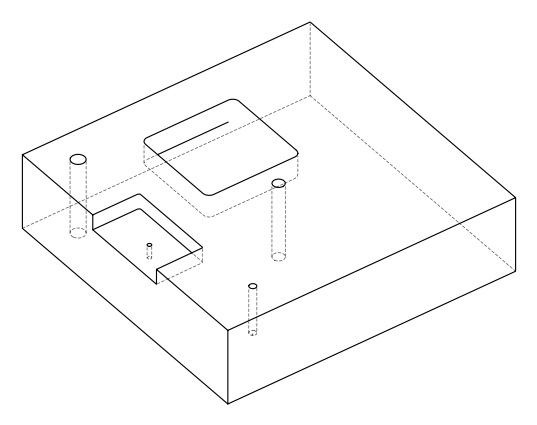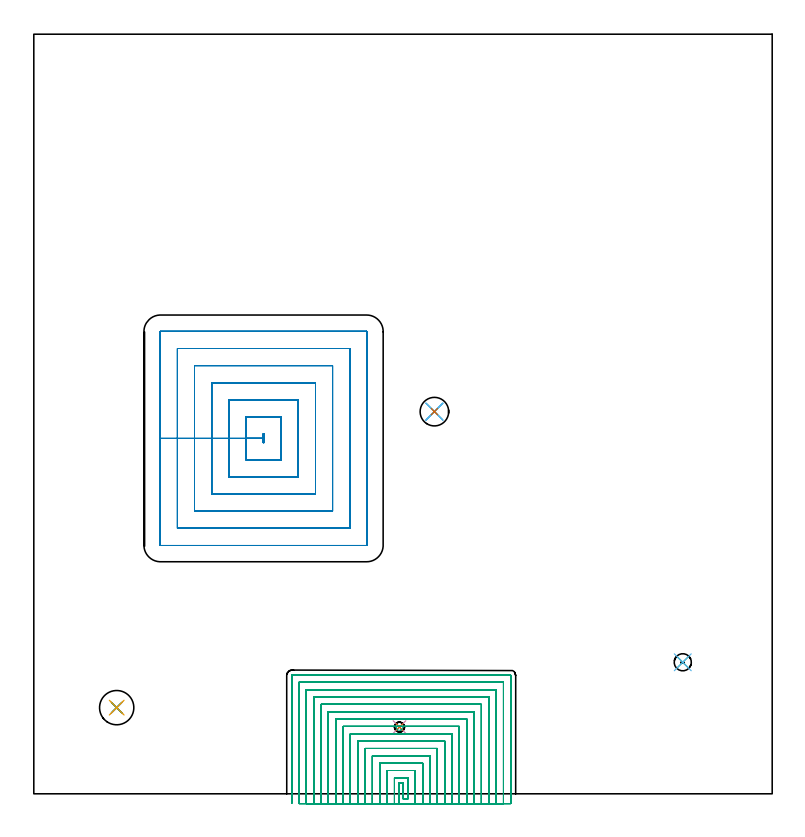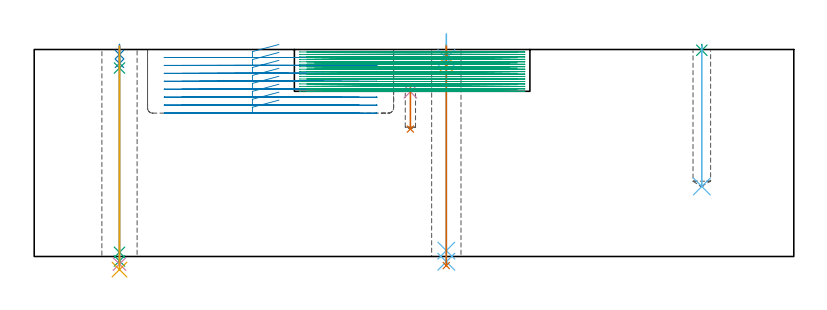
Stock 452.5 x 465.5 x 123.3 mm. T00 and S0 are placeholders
(PLAN: 15 operations, 11 tool changes, 192 min)
(1 SPOT_DRILL | STEP1HOLE | NXT0321_9005460120000 | 0.05 min | 182 mm3)
(2 SPOT_DRILL_1 | STEP1HOLE_1 | NXT0321_9005460120000 | 0.05 min | 182 mm3)
(3 SPOT_DRILL_2 | STEP1POCKET | NXT0321_9005460120000 | 0.03 min | 1 mm3)
(4 SPOT_DRILL_3 | STEP1POCKET_1 | NXT0321_9005460120000 | 0.03 min | 2679 mm3)
(5 DRILL_BLIND_HOLE_INTO_CENTER | STEP1HOLE | NXT0301_032 | 0.05 min | 176 mm3)
(6 GUN_DRILL_THROUGH_HOLE | STEP1HOLE | UGT0307_003 | 0.63 min | 4430 mm3)
(7 SPADE_DRILL_TO_ENLARGE_THROUGH_HOLE | STEP1HOLE | UGT0306_008 | 0.52 min | 24802 mm3)
(8 DRILL_BLIND_HOLE_INTO_CENTER_1 | STEP1HOLE_1 | NXT0301_026 | 0.04 min | 119 mm3)
(9 GUN_DRILL_THROUGH_HOLE_1 | STEP1HOLE_1 | UGT0307_001 | 0.55 min | 2222 mm3)
(10 SPADE_DRILL_TO_ENLARGE_THROUGH_HOLE_1 | STEP1HOLE_1 | UGT0306_004 | 0.52 min | 15063 mm3)
(11 DRILL_TO_ENLARGE_THROUGH_HOLE | STEP1HOLE_1 | UGT0301_051 | 0.53 min | 25051 mm3)
(12 DRILL_BLIND_HOLE_INTO_CENTER_2 | STEP1POCKET | UGT0301_500 | 0.34 min | 6847 mm3)
(13 DRILL_BLIND_HOLE_INTO_CENTER_3 | STEP1POCKET_1 | NXT0301_032 | 0.1 min | 633 mm3)
(14 MILL_RECTANGULAR_POCKET | POCKET_RECTANGULAR_STRAIGHT | UGT0201_095 | Follow Part, ap 5, ae 75% | 31.89 min | 835448 mm3)
(15 MILL_SLOT | SLOT_PARTIAL_RECTANGULAR | NXT0201_008 | Follow Part, ap 1.5, ae 75% | 156.69 min | 262007 mm3)
(TOOL NXT0321_9005460120000 | NC Spot Drill, 142deg, 12mm, Carbide, Uncoated | D12 PA142 FL30 Z2)
(TOOL NXT0301_032 | Carbide Drill 6.1mm [860.1-0610-031A1-MM 2214] | D6.1 PA140 FL53 Z2)
(TOOL UGT0307_003 | Gun Drill 7 mm | D7 PA130 FL24 Z1)
(TOOL UGT0306_008 | Spade Drill 17.5mm | D17.5 PA132 FL10 Z2)
(TOOL NXT0301_026 | Carbide Drill 5.5mm [860.1-0550-017A1-MM 2214] | D5.5 PA140 FL28 Z2)
(TOOL UGT0307_001 | Gun Drill 5 mm | D5 PA130 FL24 Z1)
(TOOL UGT0306_004 | Spade Drill 13.5mm | D13.5 PA132 FL10 Z2)
(TOOL UGT0301_051 | Twist Drill 21 mm | D21 PA118 FL145 Z2)
(TOOL UGT0301_500 | Carbide Drill 10.5 mm | D10.5 PA118 FL87 Z2)
(TOOL UGT0201_095 | End mill 20 mm | D20 R3 FL38 Z4)
(TOOL NXT0201_008 | ENDMILL 6mm [2P460-0600-NA 1630] | D6 FL26 Z6)
(OP 1 SPOT_DRILL)
G17 G21 G94 G90
T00 M6
G54
G17 G0 G90 X245.5 Y234.2 S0 M3
G43 Z133.3 H0
G94 G81 G98 Z120.3 F250. R126.3
G80
M5
M2
(OP 2 SPOT_DRILL_1)
G17 G21 G94 G90
T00 M6
G54
G17 G0 G90 X50.8 Y52.8 S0 M3
G43 Z133.3 H0
G94 G81 G98 Z120.3 F250. R126.3
G80
M5
M2
(OP 3 SPOT_DRILL_2)
G17 G21 G94 G90
T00 M6
G54
G17 G0 G90 X397.7 Y80.6 S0 M3
G43 Z133.3 H0
G94 G81 G98 Z122.848 F250. R126.3
G80
M5
M2
(OP 4 SPOT_DRILL_3)
G17 G21 G94 G90
T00 M6
G54
G17 G0 G90 X224.1 Y40.9 S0 M3
G43 Z133.3 H0
G94 G81 G98 Z98.137 F250. R101.4
G80
M5
M2
(OP 5 DRILL_BLIND_HOLE_INTO_CENTER)
G17 G21 G94 G90
T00 M6
G54
G17 G0 G90 X245.5 Y234.2 S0 M3
G43 Z133.3 H1
G94 G81 G98 Z114.15 F250. R125.3
G80
M5
M2
(OP 6 GUN_DRILL_THROUGH_HOLE)
G17 G21 G94 G90
T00 M6
G54
G17 G0 G90 X245.5 Y234.2 M8
G43 Z133.3 H0
Z132.593
S716 M3
G94 G1 Z118.168 F125. M26
G4 X.084
Z3.5 F250.
G4 X.084
Z-3.132 F125.
G4 X.084
M5
M9
G0 Z132.593
Z133.3
M2
(OP 7 SPADE_DRILL_TO_ENLARGE_THROUGH_HOLE)
G17 G21 G94 G90
T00 M6
G54
G17 G0 G90 X245.5 Y234.2 S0 M3
G43 Z133.3 H0
G94 G73 G98 Z-5.396 F250. Q16.087 R125.3
G80
M5
M2
(OP 8 DRILL_BLIND_HOLE_INTO_CENTER_1)
G17 G21 G94 G90
T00 M6
G54
G17 G0 G90 X50.8 Y52.8 S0 M3
G43 Z133.3 H1
G94 G81 G98 Z115.05 F250. R125.3
G80
M5
M2
(OP 9 GUN_DRILL_THROUGH_HOLE_1)
G17 G21 G94 G90
T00 M6
G54
G17 G0 G90 X50.8 Y52.8 M8
G43 Z133.3 H0
Z121.
S716 M3
G94 G1 Z112.294 F125. M26
G4 X.084
Z2.5 F250.
G4 X.084
Z-2.666 F125.
G4 X.084
M5
M9
G0 Z121.
Z133.3
M2
(OP 10 SPADE_DRILL_TO_ENLARGE_THROUGH_HOLE_1)
G17 G21 G94 G90
T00 M6
G54
G17 G0 G90 X50.8 Y52.8 S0 M3
G43 Z133.3 H0
G94 G73 G98 Z-4.505 F250. Q12.781 R125.3
G80
M5
M2
(OP 11 DRILL_TO_ENLARGE_THROUGH_HOLE)
G17 G21 G94 G90
T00 M6
G54
G17 G0 G90 X50.8 Y52.8 S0 M3
G43 Z133.3 H0
G94 G73 G98 Z-7.809 F250. Q18.73 R125.3
G80
M5
M2
(OP 12 DRILL_BLIND_HOLE_INTO_CENTER_2)
G17 G21 G94 G90
T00 M6
G54
G17 G0 G90 X397.7 Y80.6 S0 M3
G43 Z133.3 H0
G94 G81 G98 Z41.7 F250. R125.3
G80
M5
M2
(OP 13 DRILL_BLIND_HOLE_INTO_CENTER_3)
G17 G21 G94 G90
T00 M6
G54
G17 G0 G90 X224.1 Y40.9 S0 M3
G43 Z133.3 H1
G94 G81 G98 Z75.9 F250. R100.4
G80
M5
M2
(OP 14 MILL_RECTANGULAR_POCKET)
G17 G21 G94 G90
T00 M6
G54
G17 G0 G90 X145.777 Y230.9 S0 M3
G43 Z133.3 H0
Z126.3
G94 G1 X130. Z122.073 F250.
Y217.8 Z118.562
X140.5
Y215.2 F500.
X141.1
Y220.4
X140.5
Y217.8
X130.
Y204.7
X151.6
Y230.9
X130.
Y217.8
X119.5
Y194.2
X162.1
Y241.4
X119.5
Y217.8
X109.
Y183.7
X172.6
Y251.9
X109.
Y217.8
X98.5
Y173.2
X183.1
Y262.4
X98.5
Y217.8
X88.
Y162.7
X193.6
Y272.9
X88.
Y217.8
X77.5
Y152.3
X77.505 Y152.245
X77.545 Y152.205
X77.6 Y152.2
X204.
X204.055 Y152.205
X204.095 Y152.245
X204.1 Y152.3
Y283.3
X204.095 Y283.355
X204.055 Y283.395
X204. Y283.4
X77.6
X77.545 Y283.395
X77.505 Y283.355
X77.5 Y283.3
Y217.8
Y216.8
G0 X145.777 Y230.9 Z121.562
G1 X130. Z117.335 F250.
Y217.8 Z113.825
X140.5
Y215.2 F500.
X141.1
Y220.4
X140.5
Y217.8
X130.
Y204.7
X151.6
Y230.9
X130.
Y217.8
X119.5
Y194.2
X162.1
Y241.4
X119.5
Y217.8
X109.
Y183.7
X172.6
Y251.9
X109.
Y217.8
X98.5
Y173.2
X183.1
Y262.4
X98.5
Y217.8
X88.
Y162.7
X193.6
Y272.9
X88.
Y217.8
X77.5
Y152.3
X77.505 Y152.245
X77.545 Y152.205
X77.6 Y152.2
X204.
X204.055 Y152.205
X204.095 Y152.245
X204.1 Y152.3
Y283.3
X204.095 Y283.355
X204.055 Y283.395
X204. Y283.4
X77.6
X77.545 Y283.395
X77.505 Y283.355
X77.5 Y283.3
Y217.8
Y216.8
G0 X145.777 Y230.9 Z116.825
G1 X130. Z112.598 F250.
Y217.8 Z109.087
X140.5
Y215.2 F500.
X141.1
Y220.4
X140.5
Y217.8
X130.
Y204.7
X151.6
Y230.9
X130.
Y217.8
X119.5
Y194.2
X162.1
Y241.4
X119.5
Y217.8
X109.
Y183.7
X172.6
Y251.9
X109.
Y217.8
X98.5
Y173.2
X183.1
Y262.4
X98.5
Y217.8
X88.
Y162.7
X193.6
Y272.9
X88.
Y217.8
X77.5
Y152.3
X77.505 Y152.245
X77.545 Y152.205
X77.6 Y152.2
X204.
X204.055 Y152.205
X204.095 Y152.245
X204.1 Y152.3
Y283.3
X204.095 Y283.355
X204.055 Y283.395
X204. Y283.4
X77.6
X77.545 Y283.395
X77.505 Y283.355
X77.5 Y283.3
Y217.8
Y216.8
G0 X145.777 Y230.9 Z112.087
G1 X130. Z107.86 F250.
Y217.8 Z104.35
X140.5
Y215.2 F500.
X141.1
Y220.4
X140.5
Y217.8
X130.
Y204.7
X151.6
Y230.9
X130.
Y217.8
X119.5
Y194.2
X162.1
Y241.4
X119.5
Y217.8
X109.
Y183.7
X172.6
Y251.9
X109.
Y217.8
X98.5
Y173.2
X183.1
Y262.4
X98.5
Y217.8
X88.
Y162.7
X193.6
Y272.9
X88.
Y217.8
X77.5
Y152.3
X77.505 Y152.245
X77.545 Y152.205
X77.6 Y152.2
X204.
X204.055 Y152.205
X204.095 Y152.245
X204.1 Y152.3
Y283.3
X204.095 Y283.355
X204.055 Y283.395
X204. Y283.4
X77.6
X77.545 Y283.395
X77.505 Y283.355
X77.5 Y283.3
Y217.8
Y216.8
G0 X145.777 Y230.9 Z107.35
G1 X130. Z103.123 F250.
Y217.8 Z99.612
X140.5
Y215.2 F500.
X141.1
Y220.4
X140.5
Y217.8
X130.
Y204.7
X151.6
Y230.9
X130.
Y217.8
X119.5
Y194.2
X162.1
Y241.4
X119.5
Y217.8
X109.
Y183.7
X172.6
Y251.9
X109.
Y217.8
X98.5
Y173.2
X183.1
Y262.4
X98.5
Y217.8
X88.
Y162.7
X193.6
Y272.9
X88.
Y217.8
X77.5
Y152.3
X77.505 Y152.245
X77.545 Y152.205
X77.6 Y152.2
X204.
X204.055 Y152.205
X204.095 Y152.245
X204.1 Y152.3
Y283.3
X204.095 Y283.355
X204.055 Y283.395
X204. Y283.4
X77.6
X77.545 Y283.395
X77.505 Y283.355
X77.5 Y283.3
Y217.8
Y216.8
G0 X145.777 Y230.9 Z102.612
G1 X130. Z98.385 F250.
Y217.8 Z94.875
X140.5
Y215.2 F500.
X141.1
Y220.4
X140.5
Y217.8
X130.
Y204.7
X151.6
Y230.9
X130.
Y217.8
X119.5
Y194.2
X162.1
Y241.4
X119.5
Y217.8
X109.
Y183.7
X172.6
Y251.9
X109.
Y217.8
X98.5
Y173.2
X183.1
Y262.4
X98.5
Y217.8
X88.
Y162.7
X193.6
Y272.9
X88.
Y217.8
X77.5
Y152.3
X77.505 Y152.245
X77.545 Y152.205
X77.6 Y152.2
X204.
X204.055 Y152.205
X204.095 Y152.245
X204.1 Y152.3
Y283.3
X204.095 Y283.355
X204.055 Y283.395
X204. Y283.4
X77.6
X77.545 Y283.395
X77.505 Y283.355
X77.5 Y283.3
Y217.8
Y216.8
G0 X145.777 Y230.9 Z97.875
G1 X130. Z93.648 F250.
Y217.8 Z90.137
X140.5
Y215.2 F500.
X141.1
Y220.4
X140.5
Y217.8
X130.
Y204.7
X151.6
Y230.9
X130.
Y217.8
X119.5
Y194.2
X162.1
Y241.4
X119.5
Y217.8
X109.
Y183.7
X172.6
Y251.9
X109.
Y217.8
X98.5
Y173.2
X183.1
Y262.4
X98.5
Y217.8
X88.
Y162.7
X193.6
Y272.9
X88.
Y217.8
X77.5
Y152.3
X77.505 Y152.245
X77.545 Y152.205
X77.6 Y152.2
X204.
X204.055 Y152.205
X204.095 Y152.245
X204.1 Y152.3
Y283.3
X204.095 Y283.355
X204.055 Y283.395
X204. Y283.4
X77.6
X77.545 Y283.395
X77.505 Y283.355
X77.5 Y283.3
Y217.8
Y216.8
G0 X145.777 Y230.9 Z93.137
G1 X130. Z88.91 F250.
Y217.8 Z85.4
X140.5
Y215.2 F500.
X141.1
Y220.4
X140.5
Y217.8
X130.
Y204.7
X151.6
Y230.9
X130.
Y217.8
X119.5
Y194.2
X162.1
Y241.4
X119.5
Y217.8
X109.
Y183.7
X172.6
Y251.9
X109.
Y217.8
X98.5
Y173.2
X183.1
Y262.4
X98.5
Y217.8
X88.
Y162.7
X193.6
Y272.9
X88.
Y217.8
X77.5
Y152.3
X77.505 Y152.245
X77.545 Y152.205
X77.6 Y152.2
X204.
X204.055 Y152.205
X204.095 Y152.245
X204.1 Y152.3
Y283.3
X204.095 Y283.355
X204.055 Y283.395
X204. Y283.4
X77.6
X77.545 Y283.395
X77.505 Y283.355
X77.5 Y283.3
Y217.8
Y216.8
G0 Z133.3
M5
M2
(OP 15 MILL_SLOT)
G17 G21 G94 G90
T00 M6
G54
G17 G0 G90 X224. Y-6. S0 M3
G43 Z133.3 H1
Z121.835
G94 G1 Y-3. F250.
Y6.8 F500.
X226.3
Y-3.
X229.3
Y9.8
X221.
Y-3.
Y-6. F250.
X233.8
Y-3.
Y14.3 F500.
X216.5
Y-3.
Y-6. F250.
X238.3
Y-3.
Y18.8 F500.
X212.
Y-3.
Y-6. F250.
X242.8
Y-3.
Y23.3 F500.
X207.5
Y-3.
Y-6. F250.
X247.3
Y-3.
Y27.8 F500.
X203.
Y-3.
Y-6. F250.
X251.8
Y-3.
Y32.3 F500.
X198.5
Y-3.
Y-6. F250.
X256.3
Y-3.
Y36.8 F500.
X194.
Y-3.
Y-6. F250.
X260.8
Y-3.
Y41.3 F500.
X227.061
X224.061 F250.
X224.136
X221.136
X189.5 F500.
Y-3.
Y-6. F250.
X265.3
Y-3.
Y45.8 F500.
X185.
Y-3.
Y-6. F250.
X269.8
Y-3.
Y50.3 F500.
X180.5
Y-3.
Y-6. F250.
X274.3
Y-3.
Y54.8 F500.
X176.
Y-3.
Y-6. F250.
X278.8
Y-3.
Y59.3 F500.
X171.5
Y-3.
Y-6. F250.
X283.3
Y-3.
Y63.8 F500.
X167.
Y-3.
Y-6. F250.
X287.8
Y-3.
Y68.3 F500.
X162.5
Y-3.
Y-6. F250.
X292.3
Y-3.
Y72.5 F500.
G3 X292. Y72.8 R0.3
G1 X158.3
G3 X158. Y72.5 R0.3
G1 Y-3.
Y-6. F250.
G0 X224. Z120.371
G1 Y-3.
Y6.8 F500.
X226.3
Y-3.
X229.3
Y9.8
X221.
Y-3.
Y-6. F250.
X233.8
Y-3.
Y14.3 F500.
X216.5
Y-3.
Y-6. F250.
X238.3
Y-3.
Y18.8 F500.
X212.
Y-3.
Y-6. F250.
X242.8
Y-3.
Y23.3 F500.
X207.5
Y-3.
Y-6. F250.
X247.3
Y-3.
Y27.8 F500.
X203.
Y-3.
Y-6. F250.
X251.8
Y-3.
Y32.3 F500.
X198.5
Y-3.
Y-6. F250.
X256.3
Y-3.
Y36.8 F500.
X194.
Y-3.
Y-6. F250.
X260.8
Y-3.
Y41.3 F500.
X227.061
X224.061 F250.
X224.136
X221.136
X189.5 F500.
Y-3.
Y-6. F250.
X265.3
Y-3.
Y45.8 F500.
X185.
Y-3.
Y-6. F250.
X269.8
Y-3.
Y50.3 F500.
X180.5
Y-3.
Y-6. F250.
X274.3
Y-3.
Y54.8 F500.
X176.
Y-3.
Y-6. F250.
X278.8
Y-3.
Y59.3 F500.
X171.5
Y-3.
Y-6. F250.
X283.3
Y-3.
Y63.8 F500.
X167.
Y-3.
Y-6. F250.
X287.8
Y-3.
Y68.3 F500.
X162.5
Y-3.
Y-6. F250.
X292.3
Y-3.
Y72.5 F500.
G3 X292. Y72.8 R0.3
G1 X158.3
G3 X158. Y72.5 R0.3
G1 Y-3.
Y-6. F250.
G0 X224. Z118.906
G1 Y-3.
Y6.8 F500.
X226.3
Y-3.
X229.3
Y9.8
X221.
Y-3.
Y-6. F250.
X233.8
Y-3.
Y14.3 F500.
X216.5
Y-3.
Y-6. F250.
X238.3
Y-3.
Y18.8 F500.
X212.
Y-3.
Y-6. F250.
X242.8
Y-3.
Y23.3 F500.
X207.5
Y-3.
Y-6. F250.
X247.3
Y-3.
Y27.8 F500.
X203.
Y-3.
Y-6. F250.
X251.8
Y-3.
Y32.3 F500.
X198.5
Y-3.
Y-6. F250.
X256.3
Y-3.
Y36.8 F500.
X194.
Y-3.
Y-6. F250.
X260.8
Y-3.
Y41.3 F500.
X227.061
X224.061 F250.
X224.136
X221.136
X189.5 F500.
Y-3.
Y-6. F250.
X265.3
Y-3.
Y45.8 F500.
X185.
Y-3.
Y-6. F250.
X269.8
Y-3.
Y50.3 F500.
X180.5
Y-3.
Y-6. F250.
X274.3
Y-3.
Y54.8 F500.
X176.
Y-3.
Y-6. F250.
X278.8
Y-3.
Y59.3 F500.
X171.5
Y-3.
Y-6. F250.
X283.3
Y-3.
Y63.8 F500.
X167.
Y-3.
Y-6. F250.
X287.8
Y-3.
Y68.3 F500.
X162.5
Y-3.
Y-6. F250.
X292.3
Y-3.
Y72.5 F500.
G3 X292. Y72.8 R0.3
G1 X158.3
G3 X158. Y72.5 R0.3
G1 Y-3.
Y-6. F250.
G0 X224. Z117.441
G1 Y-3.
Y6.8 F500.
X226.3
Y-3.
X229.3
Y9.8
X221.
Y-3.
Y-6. F250.
X233.8
Y-3.
Y14.3 F500.
X216.5
Y-3.
Y-6. F250.
X238.3
Y-3.
Y18.8 F500.
X212.
Y-3.
Y-6. F250.
X242.8
Y-3.
Y23.3 F500.
X207.5
Y-3.
Y-6. F250.
X247.3
Y-3.
Y27.8 F500.
X203.
Y-3.
Y-6. F250.
X251.8
Y-3.
Y32.3 F500.
X198.5
Y-3.
Y-6. F250.
X256.3
Y-3.
Y36.8 F500.
X194.
Y-3.
Y-6. F250.
X260.8
Y-3.
Y41.3 F500.
X227.061
X224.061 F250.
X224.136
X221.136
X189.5 F500.
Y-3.
Y-6. F250.
X265.3
Y-3.
Y45.8 F500.
X185.
Y-3.
Y-6. F250.
X269.8
Y-3.
Y50.3 F500.
X180.5
Y-3.
Y-6. F250.
X274.3
Y-3.
Y54.8 F500.
X176.
Y-3.
Y-6. F250.
X278.8
Y-3.
Y59.3 F500.
X171.5
Y-3.
Y-6. F250.
X283.3
Y-3.
Y63.8 F500.
X167.
Y-3.
Y-6. F250.
X287.8
Y-3.
Y68.3 F500.
X162.5
Y-3.
Y-6. F250.
X292.3
Y-3.
Y72.5 F500.
G3 X292. Y72.8 R0.3
G1 X158.3
G3 X158. Y72.5 R0.3
G1 Y-3.
Y-6. F250.
G0 X224. Z115.976
G1 Y-3.
Y6.8 F500.
X226.3
Y-3.
X229.3
Y9.8
X221.
Y-3.
Y-6. F250.
X233.8
Y-3.
Y14.3 F500.
X216.5
Y-3.
Y-6. F250.
X238.3
Y-3.
Y18.8 F500.
X212.
Y-3.
Y-6. F250.
X242.8
Y-3.
Y23.3 F500.
X207.5
Y-3.
Y-6. F250.
X247.3
Y-3.
Y27.8 F500.
X203.
Y-3.
Y-6. F250.
X251.8
Y-3.
Y32.3 F500.
X198.5
Y-3.
Y-6. F250.
X256.3
Y-3.
Y36.8 F500.
X194.
Y-3.
Y-6. F250.
X260.8
Y-3.
Y41.3 F500.
X227.061
X224.061 F250.
X224.136
X221.136
X189.5 F500.
Y-3.
Y-6. F250.
X265.3
Y-3.
Y45.8 F500.
X185.
Y-3.
Y-6. F250.
X269.8
Y-3.
Y50.3 F500.
X180.5
Y-3.
Y-6. F250.
X274.3
Y-3.
Y54.8 F500.
X176.
Y-3.
Y-6. F250.
X278.8
Y-3.
Y59.3 F500.
X171.5
Y-3.
Y-6. F250.
X283.3
Y-3.
Y63.8 F500.
X167.
Y-3.
Y-6. F250.
X287.8
Y-3.
Y68.3 F500.
X162.5
Y-3.
Y-6. F250.
X292.3
Y-3.
Y72.5 F500.
G3 X292. Y72.8 R0.3
G1 X158.3
G3 X158. Y72.5 R0.3
G1 Y-3.
Y-6. F250.
G0 X224. Z114.512
G1 Y-3.
Y6.8 F500.
X226.3
Y-3.
X229.3
Y9.8
X221.
Y-3.
Y-6. F250.
X233.8
Y-3.
Y14.3 F500.
X216.5
Y-3.
Y-6. F250.
X238.3
Y-3.
Y18.8 F500.
X212.
Y-3.
Y-6. F250.
X242.8
Y-3.
Y23.3 F500.
X207.5
Y-3.
Y-6. F250.
X247.3
Y-3.
Y27.8 F500.
X203.
Y-3.
Y-6. F250.
X251.8
Y-3.
Y32.3 F500.
X198.5
Y-3.
Y-6. F250.
X256.3
Y-3.
Y36.8 F500.
X194.
Y-3.
Y-6. F250.
X260.8
Y-3.
Y41.3 F500.
X227.061
X224.061 F250.
X224.136
X221.136
X189.5 F500.
Y-3.
Y-6. F250.
X265.3
Y-3.
Y45.8 F500.
X185.
Y-3.
Y-6. F250.
X269.8
Y-3.
Y50.3 F500.
X180.5
Y-3.
Y-6. F250.
X274.3
Y-3.
Y54.8 F500.
X176.
Y-3.
Y-6. F250.
X278.8
Y-3.
Y59.3 F500.
X171.5
Y-3.
Y-6. F250.
X283.3
Y-3.
Y63.8 F500.
X167.
Y-3.
Y-6. F250.
X287.8
Y-3.
Y68.3 F500.
X162.5
Y-3.
Y-6. F250.
X292.3
Y-3.
Y72.5 F500.
G3 X292. Y72.8 R0.3
G1 X158.3
G3 X158. Y72.5 R0.3
G1 Y-3.
Y-6. F250.
G0 X224. Z113.047
G1 Y-3.
Y6.8 F500.
X226.3
Y-3.
X229.3
Y9.8
X221.
Y-3.
Y-6. F250.
X233.8
Y-3.
Y14.3 F500.
X216.5
Y-3.
Y-6. F250.
X238.3
Y-3.
Y18.8 F500.
X212.
Y-3.
Y-6. F250.
X242.8
Y-3.
Y23.3 F500.
X207.5
Y-3.
Y-6. F250.
X247.3
Y-3.
Y27.8 F500.
X203.
Y-3.
Y-6. F250.
X251.8
Y-3.
Y32.3 F500.
X198.5
Y-3.
Y-6. F250.
X256.3
Y-3.
Y36.8 F500.
X194.
Y-3.
Y-6. F250.
X260.8
Y-3.
Y41.3 F500.
X227.061
X224.061 F250.
X224.136
X221.136
X189.5 F500.
Y-3.
Y-6. F250.
X265.3
Y-3.
Y45.8 F500.
X185.
Y-3.
Y-6. F250.
X269.8
Y-3.
Y50.3 F500.
X180.5
Y-3.
Y-6. F250.
X274.3
Y-3.
Y54.8 F500.
X176.
Y-3.
Y-6. F250.
X278.8
Y-3.
Y59.3 F500.
X171.5
Y-3.
Y-6. F250.
X283.3
Y-3.
Y63.8 F500.
X167.
Y-3.
Y-6. F250.
X287.8
Y-3.
Y68.3 F500.
X162.5
Y-3.
Y-6. F250.
X292.3
Y-3.
Y72.5 F500.
G3 X292. Y72.8 R0.3
G1 X158.3
G3 X158. Y72.5 R0.3
G1 Y-3.
Y-6. F250.
G0 X224. Z111.582
G1 Y-3.
Y6.8 F500.
X226.3
Y-3.
X229.3
Y9.8
X221.
Y-3.
Y-6. F250.
X233.8
Y-3.
Y14.3 F500.
X216.5
Y-3.
Y-6. F250.
X238.3
Y-3.
Y18.8 F500.
X212.
Y-3.
Y-6. F250.
X242.8
Y-3.
Y23.3 F500.
X207.5
Y-3.
Y-6. F250.
X247.3
Y-3.
Y27.8 F500.
X203.
Y-3.
Y-6. F250.
X251.8
Y-3.
Y32.3 F500.
X198.5
Y-3.
Y-6. F250.
X256.3
Y-3.
Y36.8 F500.
X194.
Y-3.
Y-6. F250.
X260.8
Y-3.
Y41.3 F500.
X227.061
X224.061 F250.
X224.136
X221.136
X189.5 F500.
Y-3.
Y-6. F250.
X265.3
Y-3.
Y45.8 F500.
X185.
Y-3.
Y-6. F250.
X269.8
Y-3.
Y50.3 F500.
X180.5
Y-3.
Y-6. F250.
X274.3
Y-3.
Y54.8 F500.
X176.
Y-3.
Y-6. F250.
X278.8
Y-3.
Y59.3 F500.
X171.5
Y-3.
Y-6. F250.
X283.3
Y-3.
Y63.8 F500.
X167.
Y-3.
Y-6. F250.
X287.8
Y-3.
Y68.3 F500.
X162.5
Y-3.
Y-6. F250.
X292.3
Y-3.
Y72.5 F500.
G3 X292. Y72.8 R0.3
G1 X158.3
G3 X158. Y72.5 R0.3
G1 Y-3.
Y-6. F250.
G0 X224. Z110.118
G1 Y-3.
Y6.8 F500.
X226.3
Y-3.
X229.3
Y9.8
X221.
Y-3.
Y-6. F250.
X233.8
Y-3.
Y14.3 F500.
X216.5
Y-3.
Y-6. F250.
X238.3
Y-3.
Y18.8 F500.
X212.
Y-3.
Y-6. F250.
X242.8
Y-3.
Y23.3 F500.
X207.5
Y-3.
Y-6. F250.
X247.3
Y-3.
Y27.8 F500.
X203.
Y-3.
Y-6. F250.
X251.8
Y-3.
Y32.3 F500.
X198.5
Y-3.
Y-6. F250.
X256.3
Y-3.
Y36.8 F500.
X194.
Y-3.
Y-6. F250.
X260.8
Y-3.
Y41.3 F500.
X227.061
X224.061 F250.
X224.136
X221.136
X189.5 F500.
Y-3.
Y-6. F250.
X265.3
Y-3.
Y45.8 F500.
X185.
Y-3.
Y-6. F250.
X269.8
Y-3.
Y50.3 F500.
X180.5
Y-3.
Y-6. F250.
X274.3
Y-3.
Y54.8 F500.
X176.
Y-3.
Y-6. F250.
X278.8
Y-3.
Y59.3 F500.
X171.5
Y-3.
Y-6. F250.
X283.3
Y-3.
Y63.8 F500.
X167.
Y-3.
Y-6. F250.
X287.8
Y-3.
Y68.3 F500.
X162.5
Y-3.
Y-6. F250.
X292.3
Y-3.
Y72.5 F500.
G3 X292. Y72.8 R0.3
G1 X158.3
G3 X158. Y72.5 R0.3
G1 Y-3.
Y-6. F250.
G0 X224. Z108.653
G1 Y-3.
Y6.8 F500.
X226.3
Y-3.
X229.3
Y9.8
X221.
Y-3.
Y-6. F250.
X233.8
Y-3.
Y14.3 F500.
X216.5
Y-3.
Y-6. F250.
X238.3
Y-3.
Y18.8 F500.
X212.
Y-3.
Y-6. F250.
X242.8
Y-3.
Y23.3 F500.
X207.5
Y-3.
Y-6. F250.
X247.3
Y-3.
Y27.8 F500.
X203.
Y-3.
Y-6. F250.
X251.8
Y-3.
Y32.3 F500.
X198.5
Y-3.
Y-6. F250.
X256.3
Y-3.
Y36.8 F500.
X194.
Y-3.
Y-6. F250.
X260.8
Y-3.
Y41.3 F500.
X227.061
X224.061 F250.
X224.136
X221.136
X189.5 F500.
Y-3.
Y-6. F250.
X265.3
Y-3.
Y45.8 F500.
X185.
Y-3.
Y-6. F250.
X269.8
Y-3.
Y50.3 F500.
X180.5
Y-3.
Y-6. F250.
X274.3
Y-3.
Y54.8 F500.
X176.
Y-3.
Y-6. F250.
X278.8
Y-3.
Y59.3 F500.
X171.5
Y-3.
Y-6. F250.
X283.3
Y-3.
Y63.8 F500.
X167.
Y-3.
Y-6. F250.
X287.8
Y-3.
Y68.3 F500.
X162.5
Y-3.
Y-6. F250.
X292.3
Y-3.
Y72.5 F500.
G3 X292. Y72.8 R0.3
G1 X158.3
G3 X158. Y72.5 R0.3
G1 Y-3.
Y-6. F250.
G0 X224. Z107.188
G1 Y-3.
Y6.8 F500.
X226.3
Y-3.
X229.3
Y9.8
X221.
Y-3.
Y-6. F250.
X233.8
Y-3.
Y14.3 F500.
X216.5
Y-3.
Y-6. F250.
X238.3
Y-3.
Y18.8 F500.
X212.
Y-3.
Y-6. F250.
X242.8
Y-3.
Y23.3 F500.
X207.5
Y-3.
Y-6. F250.
X247.3
Y-3.
Y27.8 F500.
X203.
Y-3.
Y-6. F250.
X251.8
Y-3.
Y32.3 F500.
X198.5
Y-3.
Y-6. F250.
X256.3
Y-3.
Y36.8 F500.
X194.
Y-3.
Y-6. F250.
X260.8
Y-3.
Y41.3 F500.
X227.061
X224.061 F250.
X224.136
X221.136
X189.5 F500.
Y-3.
Y-6. F250.
X265.3
Y-3.
Y45.8 F500.
X185.
Y-3.
Y-6. F250.
X269.8
Y-3.
Y50.3 F500.
X180.5
Y-3.
Y-6. F250.
X274.3
Y-3.
Y54.8 F500.
X176.
Y-3.
Y-6. F250.
X278.8
Y-3.
Y59.3 F500.
X171.5
Y-3.
Y-6. F250.
X283.3
Y-3.
Y63.8 F500.
X167.
Y-3.
Y-6. F250.
X287.8
Y-3.
Y68.3 F500.
X162.5
Y-3.
Y-6. F250.
X292.3
Y-3.
Y72.5 F500.
G3 X292. Y72.8 R0.3
G1 X158.3
G3 X158. Y72.5 R0.3
G1 Y-3.
Y-6. F250.
G0 X224. Z105.724
G1 Y-3.
Y6.8 F500.
X226.3
Y-3.
X229.3
Y9.8
X221.
Y-3.
Y-6. F250.
X233.8
Y-3.
Y14.3 F500.
X216.5
Y-3.
Y-6. F250.
X238.3
Y-3.
Y18.8 F500.
X212.
Y-3.
Y-6. F250.
X242.8
Y-3.
Y23.3 F500.
X207.5
Y-3.
Y-6. F250.
X247.3
Y-3.
Y27.8 F500.
X203.
Y-3.
Y-6. F250.
X251.8
Y-3.
Y32.3 F500.
X198.5
Y-3.
Y-6. F250.
X256.3
Y-3.
Y36.8 F500.
X194.
Y-3.
Y-6. F250.
X260.8
Y-3.
Y41.3 F500.
X227.061
X224.061 F250.
X224.136
X221.136
X189.5 F500.
Y-3.
Y-6. F250.
X265.3
Y-3.
Y45.8 F500.
X185.
Y-3.
Y-6. F250.
X269.8
Y-3.
Y50.3 F500.
X180.5
Y-3.
Y-6. F250.
X274.3
Y-3.
Y54.8 F500.
X176.
Y-3.
Y-6. F250.
X278.8
Y-3.
Y59.3 F500.
X171.5
Y-3.
Y-6. F250.
X283.3
Y-3.
Y63.8 F500.
X167.
Y-3.
Y-6. F250.
X287.8
Y-3.
Y68.3 F500.
X162.5
Y-3.
Y-6. F250.
X292.3
Y-3.
Y72.5 F500.
G3 X292. Y72.8 R0.3
G1 X158.3
G3 X158. Y72.5 R0.3
G1 Y-3.
Y-6. F250.
G0 X224. Z104.259
G1 Y-3.
Y6.8 F500.
X226.3
Y-3.
X229.3
Y9.8
X221.
Y-3.
Y-6. F250.
X233.8
Y-3.
Y14.3 F500.
X216.5
Y-3.
Y-6. F250.
X238.3
Y-3.
Y18.8 F500.
X212.
Y-3.
Y-6. F250.
X242.8
Y-3.
Y23.3 F500.
X207.5
Y-3.
Y-6. F250.
X247.3
Y-3.
Y27.8 F500.
X203.
Y-3.
Y-6. F250.
X251.8
Y-3.
Y32.3 F500.
X198.5
Y-3.
Y-6. F250.
X256.3
Y-3.
Y36.8 F500.
X194.
Y-3.
Y-6. F250.
X260.8
Y-3.
Y41.3 F500.
X227.061
X224.061 F250.
X224.136
X221.136
X189.5 F500.
Y-3.
Y-6. F250.
X265.3
Y-3.
Y45.8 F500.
X185.
Y-3.
Y-6. F250.
X269.8
Y-3.
Y50.3 F500.
X180.5
Y-3.
Y-6. F250.
X274.3
Y-3.
Y54.8 F500.
X176.
Y-3.
Y-6. F250.
X278.8
Y-3.
Y59.3 F500.
X171.5
Y-3.
Y-6. F250.
X283.3
Y-3.
Y63.8 F500.
X167.
Y-3.
Y-6. F250.
X287.8
Y-3.
Y68.3 F500.
X162.5
Y-3.
Y-6. F250.
X292.3
Y-3.
Y72.5 F500.
G3 X292. Y72.8 R0.3
G1 X158.3
G3 X158. Y72.5 R0.3
G1 Y-3.
Y-6. F250.
G0 X224. Z102.794
G1 Y-3.
Y6.8 F500.
X226.3
Y-3.
X229.3
Y9.8
X221.
Y-3.
Y-6. F250.
X233.8
Y-3.
Y14.3 F500.
X216.5
Y-3.
Y-6. F250.
X238.3
Y-3.
Y18.8 F500.
X212.
Y-3.
Y-6. F250.
X242.8
Y-3.
Y23.3 F500.
X207.5
Y-3.
Y-6. F250.
X247.3
Y-3.
Y27.8 F500.
X203.
Y-3.
Y-6. F250.
X251.8
Y-3.
Y32.3 F500.
X198.5
Y-3.
Y-6. F250.
X256.3
Y-3.
Y36.8 F500.
X194.
Y-3.
Y-6. F250.
X260.8
Y-3.
Y41.3 F500.
X227.061
X224.061 F250.
X224.136
X221.136
X189.5 F500.
Y-3.
Y-6. F250.
X265.3
Y-3.
Y45.8 F500.
X185.
Y-3.
Y-6. F250.
X269.8
Y-3.
Y50.3 F500.
X180.5
Y-3.
Y-6. F250.
X274.3
Y-3.
Y54.8 F500.
X176.
Y-3.
Y-6. F250.
X278.8
Y-3.
Y59.3 F500.
X171.5
Y-3.
Y-6. F250.
X283.3
Y-3.
Y63.8 F500.
X167.
Y-3.
Y-6. F250.
X287.8
Y-3.
Y68.3 F500.
X162.5
Y-3.
Y-6. F250.
X292.3
Y-3.
Y72.5 F500.
G3 X292. Y72.8 R0.3
G1 X158.3
G3 X158. Y72.5 R0.3
G1 Y-3.
Y-6. F250.
G0 X224. Z101.329
G1 Y-3.
Y6.8 F500.
X226.3
Y-3.
X229.3
Y9.8
X221.
Y-3.
Y-6. F250.
X233.8
Y-3.
Y14.3 F500.
X216.5
Y-3.
Y-6. F250.
X238.3
Y-3.
Y18.8 F500.
X212.
Y-3.
Y-6. F250.
X242.8
Y-3.
Y23.3 F500.
X207.5
Y-3.
Y-6. F250.
X247.3
Y-3.
Y27.8 F500.
X203.
Y-3.
Y-6. F250.
X251.8
Y-3.
Y32.3 F500.
X198.5
Y-3.
Y-6. F250.
X256.3
Y-3.
Y36.8 F500.
X194.
Y-3.
Y-6. F250.
X260.8
Y-3.
Y41.3 F500.
X227.061
X224.061 F250.
X224.136
X221.136
X189.5 F500.
Y-3.
Y-6. F250.
X265.3
Y-3.
Y45.8 F500.
X185.
Y-3.
Y-6. F250.
X269.8
Y-3.
Y50.3 F500.
X180.5
Y-3.
Y-6. F250.
X274.3
Y-3.
Y54.8 F500.
X176.
Y-3.
Y-6. F250.
X278.8
Y-3.
Y59.3 F500.
X171.5
Y-3.
Y-6. F250.
X283.3
Y-3.
Y63.8 F500.
X167.
Y-3.
Y-6. F250.
X287.8
Y-3.
Y68.3 F500.
X162.5
Y-3.
Y-6. F250.
X292.3
Y-3.
Y72.5 F500.
G3 X292. Y72.8 R0.3
G1 X158.3
G3 X158. Y72.5 R0.3
G1 Y-3.
Y-6. F250.
G0 X224. Z99.865
G1 Y-3.
Y6.8 F500.
X226.3
Y-3.
X229.3
Y9.8
X221.
Y-3.
Y-6. F250.
X233.8
Y-3.
Y14.3 F500.
X216.5
Y-3.
Y-6. F250.
X238.3
Y-3.
Y18.8 F500.
X212.
Y-3.
Y-6. F250.
X242.8
Y-3.
Y23.3 F500.
X207.5
Y-3.
Y-6. F250.
X247.3
Y-3.
Y27.8 F500.
X203.
Y-3.
Y-6. F250.
X251.8
Y-3.
Y32.3 F500.
X198.5
Y-3.
Y-6. F250.
X256.3
Y-3.
Y36.8 F500.
X194.
Y-3.
Y-6. F250.
X260.8
Y-3.
Y41.3 F500.
X226.064
X226.071 Y41.267
G2 X225.395 Y39.365 R2.023
G1 X225.368 Y39.343
X225.096 Y39.154
X224.979 Y39.092
X224.777 Y39.021
G2 X223.064 Y39.176 R1.991
X222.362 Y39.91 R1.986
X222.1 Y40.976 R1.859
G1 X222.131 Y41.3
X189.5
Y-3.
Y-6. F250.
X265.3
Y-3.
Y45.8 F500.
X185.
Y-3.
Y-6. F250.
X269.8
Y-3.
Y50.3 F500.
X180.5
Y-3.
Y-6. F250.
X274.3
Y-3.
Y54.8 F500.
X176.
Y-3.
Y-6. F250.
X278.8
Y-3.
Y59.3 F500.
X171.5
Y-3.
Y-6. F250.
X283.3
Y-3.
Y63.8 F500.
X167.
Y-3.
Y-6. F250.
X287.8
Y-3.
Y68.3 F500.
X162.5
Y-3.
Y-6. F250.
X292.3
Y-3.
Y72.5 F500.
G3 X292. Y72.8 R0.3
G1 X158.3
G3 X158. Y72.5 R0.3
G1 Y-3.
Y-6. F250.
G0 X224. Z98.4
G1 Y-3.
Y6.8 F500.
X226.3
Y-3.
X229.3
Y9.8
X221.
Y-3.
Y-6. F250.
X233.8
Y-3.
Y14.3 F500.
X216.5
Y-3.
Y-6. F250.
X238.3
Y-3.
Y18.8 F500.
X212.
Y-3.
Y-6. F250.
X242.8
Y-3.
Y23.3 F500.
X207.5
Y-3.
Y-6. F250.
X247.3
Y-3.
Y27.8 F500.
X203.
Y-3.
Y-6. F250.
X251.8
Y-3.
Y32.3 F500.
X198.5
Y-3.
Y-6. F250.
X256.3
Y-3.
Y36.8 F500.
X194.
Y-3.
Y-6. F250.
X260.8
Y-3.
Y41.3 F500.
X189.5
Y-3.
Y-6. F250.
X265.3
Y-3.
Y45.8 F500.
X185.
Y-3.
Y-6. F250.
X269.8
Y-3.
Y50.3 F500.
X180.5
Y-3.
Y-6. F250.
X274.3
Y-3.
Y54.8 F500.
X176.
Y-3.
Y-6. F250.
X278.8
Y-3.
Y59.3 F500.
X171.5
Y-3.
Y-6. F250.
X283.3
Y-3.
Y63.8 F500.
X167.
Y-3.
Y-6. F250.
X287.8
Y-3.
Y68.3 F500.
X162.5
Y-3.
Y-6. F250.
X292.3
Y-3.
Y72.5 F500.
G3 X292. Y72.8 R0.3
G1 X158.3
G3 X158. Y72.5 R0.3
G1 Y-3.
Y-6. F250.
G0 Z133.3
M5
M2
